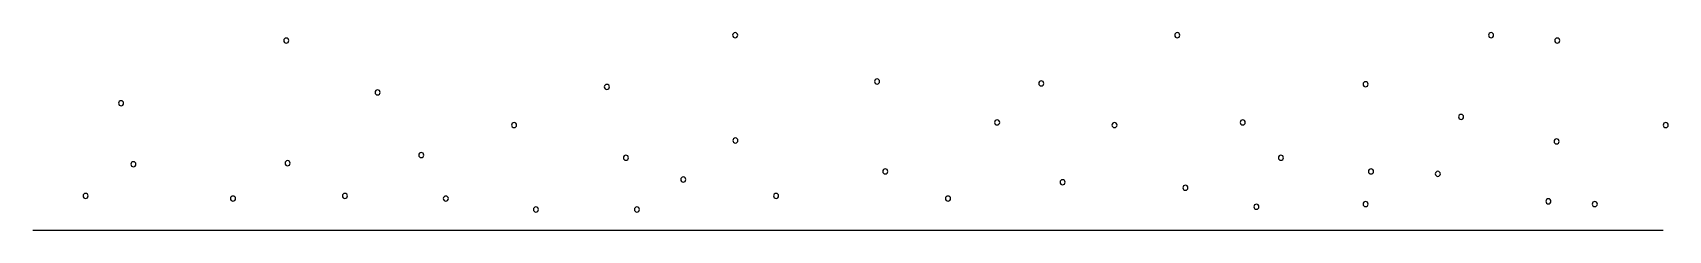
# Model space of a CAD drawing. Header units: metres. Extents: x 53891 to 55817, y 6378 to 6611.
import ezdxf

# ---------------------------------------------------------------- set-up
doc = ezdxf.new("R2010")
doc.units = ezdxf.units.M
doc.layers.add('LAYER1', color=1, linetype='Continuous')

msp = doc.modelspace()

# ---------------------------------------------------------------- linework, layer by layer
for points in [[(54714.71, 6607.86, 1), (54720.71, 6607.86, 1)], [(55235.33, 6607.86, 1), (55241.33, 6607.86, 1)], [(55604.91, 6607.86, 1), (55610.91, 6607.86, 1)], [(54186.16, 6601.55, 1), (54192.16, 6601.55, 1)], [(55682.86, 6601.55, 1), (55688.86, 6601.55, 1)], [(54563.66, 6546.84, 1), (54569.66, 6546.84, 1)], [(54881.82, 6553.26, 1), (54887.82, 6553.26, 1)], [(55075.18, 6551.03, 1), (55081.18, 6551.03, 1)], [(55457.08, 6550.05, 1), (55463.08, 6550.05, 1)], [(53991.62, 6527.57, 1), (53997.62, 6527.57, 1)], [(54293.71, 6540.42, 1), (54299.71, 6540.42, 1)], [(55569.56, 6511.51, 1), (55575.56, 6511.51, 1)], [(54454.4, 6501.88, 1), (54460.4, 6501.88, 1)], [(55023.23, 6505.09, 1), (55029.23, 6505.09, 1)], [(55161.42, 6501.88, 1), (55167.42, 6501.88, 1)], [(55312.46, 6505.09, 1), (55318.46, 6505.09, 1)], [(55810.59, 6501.88, 1), (55816.59, 6501.88, 1)], [(54715.07, 6483.67, 1), (54721.07, 6483.67, 1)], [(55682.04, 6482.61, 1), (55688.04, 6482.61, 1)], [(54006.11, 6455.61, 1), (54012.11, 6455.61, 1)], [(54187.66, 6456.92, 1), (54193.66, 6456.92, 1)], [(54345.13, 6466.55, 1), (54351.13, 6466.55, 1)], [(54586.16, 6463.34, 1), (54592.16, 6463.34, 1)], [(55357.46, 6463.34, 1), (55363.46, 6463.34, 1)], [(54653.65, 6437.65, 1), (54659.65, 6437.65, 1)], [(54891.46, 6447.28, 1), (54897.46, 6447.28, 1)], [(55100.36, 6434.44, 1), (55106.36, 6434.44, 1)], [(55463.51, 6447.28, 1), (55469.51, 6447.28, 1)], [(55542.19, 6444.38, 1), (55548.19, 6444.38, 1)], [(53949.84, 6418.38, 1), (53955.84, 6418.38, 1)], [(54123.38, 6415.17, 1), (54129.38, 6415.17, 1)], [(54255.14, 6418.38, 1), (54261.14, 6418.38, 1)], [(54374.05, 6415.17, 1), (54380.05, 6415.17, 1)], [(54762.91, 6418.38, 1), (54768.91, 6418.38, 1)], [(54965.38, 6415.17, 1), (54971.38, 6415.17, 1)], [(55244.98, 6428.01, 1), (55250.98, 6428.01, 1)], [(55672.4, 6411.96, 1), (55678.4, 6411.96, 1)], [(54480.11, 6402.32, 1), (54486.11, 6402.32, 1)], [(54599.01, 6402.32, 1), (54605.01, 6402.32, 1)], [(55328.53, 6405.53, 1), (55334.53, 6405.53, 1)], [(55457.08, 6408.74, 1), (55463.08, 6408.74, 1)], [(55727.04, 6408.74, 1), (55733.04, 6408.74, 1)]]:
    msp.add_lwpolyline(points, format="xyb", close=True)
at = {"layer": 'LAYER1'}
msp.add_line((55810.52, 6377.75), (53890.52, 6377.75), dxfattribs=at)

doc.saveas('drawing.dxf')
